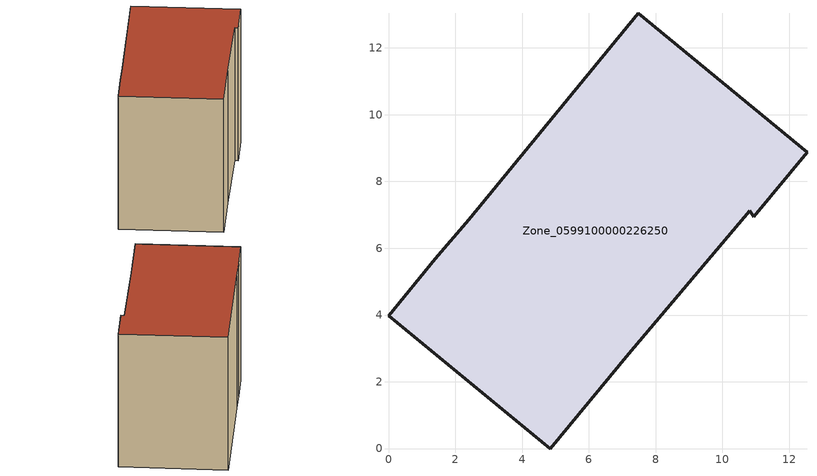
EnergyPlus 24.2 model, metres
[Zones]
Zone_0599100000226250
 floor ground (C_G): 2.4,6.86 7.47,13.03 12.53,8.87 10.93,6.95 10.81,7.12 7.2,2.85 4.84,0 0,3.98 1.4,5.68 z0
 wall outside (C_F): 10.93,6.95 12.53,8.87 7.47,13.03 2.4,6.86 1.4,5.68 0,3.98 4.84,0 7.2,2.85 10.81,7.12 10.93,6.95 z0:8.83
 roof outside (C_R): 0,3.98 4.84,0 7.2,2.85 10.81,7.12 10.93,6.95 12.53,8.87 7.47,13.03 2.4,6.86 1.4,5.68 z8.83
[BUILDING]
Pand.0599100000226250: North Axis=0; Terrain=City; Loads Convergence Tolerance Value=0.04; Temperature Convergence Tolerance Value=0.4; Solar Distribution=FullExterior; Maximum Number of Warmup Days=25; Minimum Number of Warmup Days=1
[Site:Location]
Rotterdam.The.Hague.AP_ZH_NLD Design_Conditions: Latitude=51.96; Longitude=4.45; Time Zone=1; Elevation=-4.5
[SITE:GROUNDTEMPERATURE:BUILDINGSURFACE]
18, 18, 18, 18, 18, 18, 18, 18, 18, 18, 18, 18
[MATERIAL] Thermal Absorptance=0.9; Solar Absorptance=0.7; Visible Absorptance=0.7
Name | Roughness | Thickness | Conductivity | Density | Specific Heat
G.TI.1946-1964 | MediumSmooth | 0.15 | 1 | 540 | 1210
F.TI.1946-1964 | Rough | 0.3 | 0.857143 | 1920 | 840
R.TI.1946-1964 | MediumRough | 0.2 | 0.277778 | 1500 | 1000
[CONSTRUCTION]
C_G: G.TI.1946-1964
C_F: F.TI.1946-1964
C_R: R.TI.1946-1964
[ZONE]
Zone_0599100000226250: Type=1; Multiplier=1; Ceiling Height=Autocalculate; Volume=Autocalculate; Floor Area=autocalculate; Part of Total Floor Area=Yes
[ZONEINFILTRATION:DESIGNFLOWRATE]
Infil_Zone_0599100000226250: Zone or ZoneList or Space or SpaceList=Zone_0599100000226250; Schedule=AlwaysOn; Design Flow Rate Calculation Method=Flow/Area; Flow Rate per Floor Area=0.003; Constant Term Coefficient=1; Temperature Term Coefficient=0; Velocity Term Coefficient=0; Velocity Squared Term Coefficient=0
[HVACTEMPLATE:ZONE:IDEALLOADSAIRSYSTEM]
Zone_0599100000226250: Maximum Heating Supply Air Temperature=50; Minimum Cooling Supply Air Temperature=13; Maximum Heating Supply Air Humidity Ratio=0.0156; Minimum Cooling Supply Air Humidity Ratio=0.0077; Heating Limit=NoLimit; Cooling Limit=NoLimit; Dehumidification Control Type=ConstantSensibleHeatRatio; Cooling Sensible Heat Ratio=0.7; Dehumidification Setpoint=60; Humidification Control Type=None; Humidification Setpoint=30; Outdoor Air Method=None; Outdoor Air Flow Rate per Person=0.00944; Outdoor Air Flow Rate per Zone Floor Area=0; Outdoor Air Flow Rate per Zone=0; Demand Controlled Ventilation Type=None; Outdoor Air Economizer Type=NoEconomizer; Heat Recovery Type=None; Sensible Heat Recovery Effectiveness=0.7; Latent Heat Recovery Effectiveness=0.65
[ZONECONTROL:THERMOSTAT]
ThermostatControl_Zone_0599100000226250: Zone or ZoneList=Zone_0599100000226250; Control Type Schedule=DualSetpointControlType; Control 1=Thermostat_Zone_0599100000226250; Temperature Difference Between Cutout And Setpoint=0
[THERMOSTATSETPOINT:DUALSETPOINT]
Thermostat_Zone_0599100000226250: Heating Setpoint Temperature Schedule=HeatingSetpoint_Zone_0599100000226250; Cooling Setpoint Temperature Schedule=CoolingSetpoint_Zone_0599100000226250
[SCHEDULE:COMPACT]
HeatingSetpoint_Zone_0599100000226250: Through: 12/31, For: AllDays, Until: 24:00, 21
CoolingSetpoint_Zone_0599100000226250: Through: 12/31, For: AllDays, Until: 24:00, 24
DualSetpointControlType: Through: 12/31, For: AllDays, Until: 24:00, 4
AlwaysOn: Through: 12/31, For: AllDays, Until: 24:00, 1
